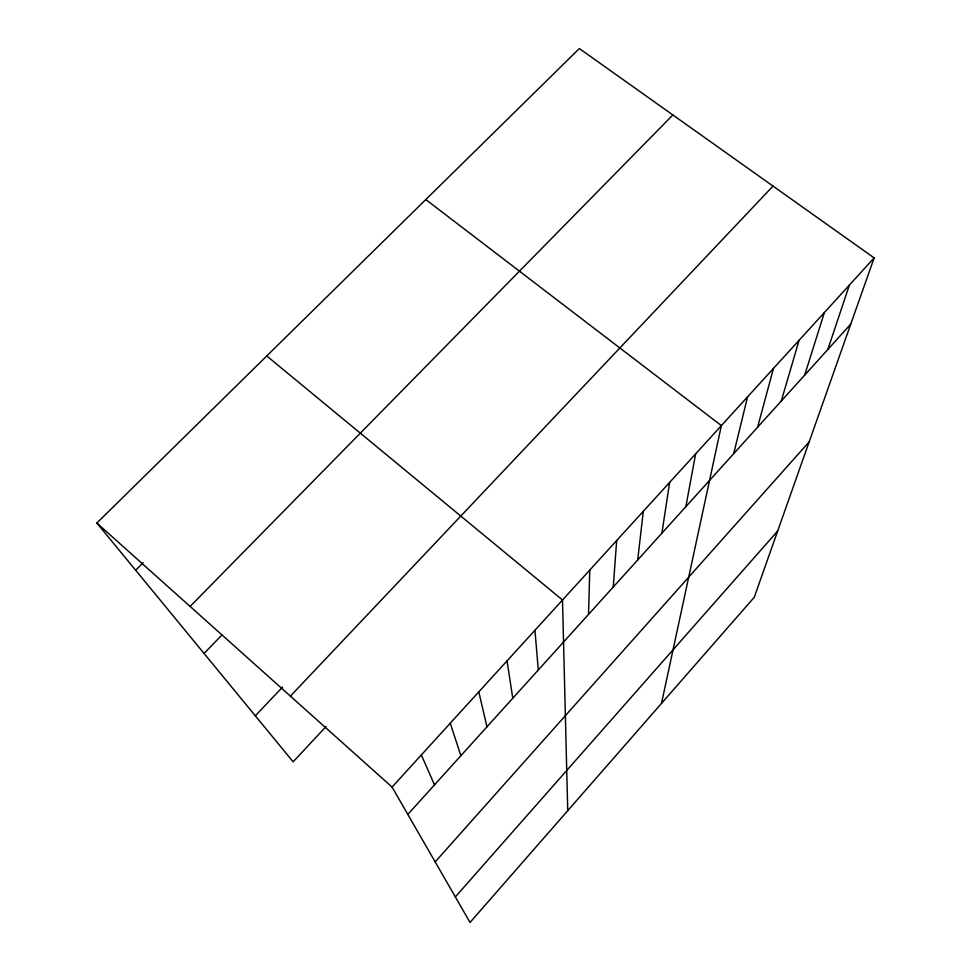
<?xml version="1.0" encoding="UTF-8"?>
<svg xmlns="http://www.w3.org/2000/svg" width="971" height="971" viewBox="0 0 971 971"><rect width="100%" height="100%" fill="white"/><g stroke="black" fill="none" stroke-linecap="round" stroke-linejoin="round"><path stroke-width="1.46" d="M588.535 614.388L589.749 570.074M613.247 587.03L616.682 540.519M637.704 559.951L643.312 511.292M661.906 533.164L669.626 482.405M685.854 506.656L695.637 453.845M661.494 703.405L721.368 425.601L425.796 199.565M733.712 453.688L747.561 396.848M757.611 427.228L773.462 368.422M781.267 401.047L799.06 340.311M804.668 375.134L824.379 312.528M827.826 349.499L849.394 285.061M874.143 257.91L754.261 597.286L470.037 922.45L392.078 787.08L96.857 523.029L579.359 48.55L874.143 257.91L392.078 787.08M455.338 896.937L777.662 531.04M435.166 861.908L809.146 441.878M407.82 814.426L850.742 324.132M326.122 726.49L293.133 761.81L96.857 523.029M290.402 696.146L773.025 186.092M255.324 715.809L282.561 687.116M204.056 653.434L221.983 634.973M190.122 606.45L672.879 114.966M135.673 570.244L143.113 562.804M266.758 355.956L562.5 599.993L567.732 810.688M421.341 754.953L434.498 784.908M450.253 723.225L460.873 755.705M478.812 691.862L486.957 726.83M507.044 660.875L512.761 698.258M534.936 630.252L538.298 670.002"/></g></svg>
